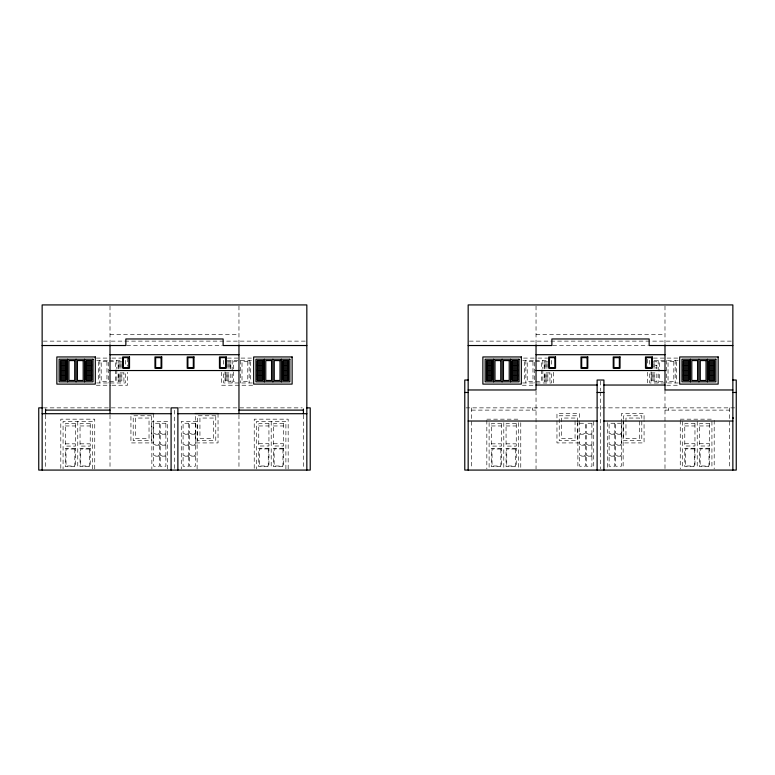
<?xml version="1.0" encoding="UTF-8"?>
<svg xmlns="http://www.w3.org/2000/svg" width="775" height="775" viewBox="0 0 775 775"><rect width="100%" height="100%" fill="white"/><g stroke="black" fill="none" stroke-linecap="round" stroke-linejoin="round"><path stroke-width="0.58" stroke-dasharray="3.88 2.91" d="M110.011 334.577L238.962 334.577M536.038 334.577L664.989 334.577M43.332 341.126L306.832 341.126M469.359 341.126L732.859 341.126M126.742 345.524L222.222 345.524M552.778 345.524L648.258 345.524M96.294 358.089L110.718 358.089M111.92 358.089L121.53 358.089M227.433 358.089L251.468 358.089M523.532 358.089L536.746 358.089M537.947 358.089L547.567 358.089M653.47 358.089L678.706 358.089M96.652 360.356L108.316 360.356L108.316 382.976M109.449 360.356L121.036 360.356M227.201 360.356L252.321 360.356M522.679 360.356L534.343 360.356L534.343 382.976M535.477 360.356L547.072 360.356M653.964 360.356L678.348 360.356M109.672 361.712L115.436 361.712L115.436 368.735M121.617 361.712L118.158 361.712L118.158 369.171M227.356 361.712L230.814 361.712L230.814 369.171M236.995 361.712L233.527 361.712L233.527 381.62L236.995 381.62M535.699 361.712L541.473 361.712L541.473 368.735M547.644 361.712L544.186 361.712L544.186 369.171M653.383 361.712L656.842 361.712L656.842 369.171M665.328 361.712L659.564 361.712L659.564 371.08M118.158 362.952L121.617 362.952M227.356 362.952L230.814 362.952M544.186 362.952L547.644 362.952M651.077 362.952L656.842 362.952M118.158 364.202L121.617 364.202M227.356 364.202L230.814 364.202M544.186 364.202L547.644 364.202M651.077 364.202L656.842 364.202M118.158 365.442L121.617 365.442M227.356 365.442L230.814 365.442M544.186 365.442L547.644 365.442M653.383 365.442L656.842 365.442M118.158 366.691L121.617 366.691M227.356 366.691L230.814 366.691M544.186 366.691L547.644 366.691M651.077 366.691L656.842 366.691M118.158 367.931L121.617 367.931M227.356 367.931L230.814 367.931M544.186 367.931L547.644 367.931M653.383 367.931L656.842 367.931M225.05 372.911L230.814 372.911L230.814 381.62L225.05 381.62L225.05 371.661M651.077 372.911L656.842 372.911L656.842 381.62L651.077 381.62L651.077 371.661M118.158 374.151L123.922 374.151M225.05 374.151L230.814 374.151M544.186 374.151L549.95 374.151M651.077 374.151L656.842 374.151M118.158 375.4L123.922 375.4M225.05 375.4L230.814 375.4M544.186 375.4L549.95 375.4M651.077 375.4L656.842 375.4M118.158 376.64L123.922 376.64M225.05 376.64L230.814 376.64M544.186 376.64L549.95 376.64M651.077 376.64L656.842 376.64M118.158 377.89L123.922 377.89M225.05 377.89L230.814 377.89M544.186 377.89L549.95 377.89M651.077 377.89L656.842 377.89M118.158 379.13L123.922 379.13M225.05 379.13L230.814 379.13M544.186 379.13L549.95 379.13M651.077 379.13L656.842 379.13M118.158 380.37L123.922 380.37M225.05 380.37L230.814 380.37M544.186 380.37L549.95 380.37M651.077 380.37L656.842 380.37M109.672 381.62L115.436 381.62L115.436 369.907M535.699 381.62L541.473 381.62L541.473 369.907M663.022 381.62L659.564 381.62L659.564 372.252M96.652 382.976L125.279 382.976L125.279 372.262M252.321 382.976L223.694 382.976L223.694 372.262M522.679 382.976L551.306 382.976L551.306 372.262M678.348 382.976L649.721 382.976L649.721 372.262M96.294 385.233L110.718 385.233M111.92 385.233L127.546 385.233L127.546 372.252M252.679 385.233L221.427 385.233L221.427 372.252M522.321 385.233L534.343 385.233M666.684 385.233L678.706 385.233M43.352 407.863L169.89 407.863M178.705 407.863L302.24 407.863M465.988 407.863L735.039 407.863M471.568 410.12L536.038 410.12M664.989 410.12L729.459 410.12M575.06 418.045L561.488 418.045L561.488 438.398L575.06 438.398L575.06 420.438M486.836 419.168L520.771 419.168M680.256 419.168L714.192 419.168M579.7 423.247L585.357 423.247L585.357 433.312L579.7 433.312M65.332 425.959L75.514 425.959M80.038 425.959L90.22 425.959M258.753 425.959L268.935 425.959M273.459 425.959L283.64 425.959M491.36 425.959L501.541 425.959M506.065 425.959L516.247 425.959M684.78 425.959L694.962 425.959M699.486 425.959L709.667 425.959M579.7 434.213L585.357 434.213L585.357 444.278L579.7 444.278L579.593 420.573M579.593 442.922L556.963 442.922L556.963 413.521L579.593 413.521L579.593 419.401M258.753 443.736L268.935 443.736M273.459 443.736L283.64 443.736M684.78 443.736L694.962 443.736M699.486 443.736L709.667 443.736M65.332 443.833L75.514 443.833M80.038 443.833L90.22 443.833M491.36 443.833L501.541 443.833M506.065 443.833L516.247 443.833M729.459 407.863L729.459 468.943M714.192 420.36L714.192 468.943M711.934 421.435L711.934 468.943M697.229 421.435L697.229 468.943M682.523 421.435L682.523 468.943M680.256 420.36L680.256 468.943M676.527 361.712L676.527 381.62M675.17 360.356L675.17 382.976M668.379 407.863L668.379 410.12M666.684 360.356L666.684 382.976M664.989 306.115L664.989 343.509M664.989 389.97L664.989 468.943M658.198 360.356L658.198 382.976M649.721 360.356L649.721 366.304M647.454 359.271L647.454 366.352M647.454 372.252L647.454 384.061M644.064 419.401L644.064 413.521L621.443 413.521L621.443 442.922L644.064 442.922L644.064 420.573M625.967 421.629L625.967 418.045L639.54 418.045L639.54 438.398L625.967 438.398L625.967 422.83M623.701 419.333L623.701 415.778L641.797 415.778L641.797 440.665L623.701 440.665L623.701 420.515M623.139 421.435L623.139 468.943M607.3 422.617L607.3 468.943M600.518 381.232L600.518 390.842M600.518 392.043L600.518 468.875M593.727 421.435L593.727 468.943M577.888 421.435L577.888 468.943M577.327 421.707L577.327 415.778L559.23 415.778L559.23 440.665L577.327 440.665L577.327 422.888M553.573 372.252L553.573 385.233M551.306 360.356L551.306 366.304M542.829 360.356L542.829 368.687M542.829 369.878L542.829 382.976M536.038 306.115L536.038 343.509M536.038 391.026L536.038 468.943M532.648 407.863L532.648 410.12M525.857 360.356L525.857 382.976M524.501 361.712L524.501 381.62M520.771 422.724L520.771 468.943M518.504 422.617L518.504 468.943M503.798 422.617L503.798 468.943M489.103 422.617L489.103 468.943M486.836 420.36L486.836 468.943M471.568 407.863L471.568 468.943M303.432 415.042L303.432 468.943M288.164 468.943L288.164 419.168L254.229 419.168L254.229 468.943M285.897 468.943L285.897 421.435L256.496 421.435L256.496 468.943M271.202 421.435L271.202 468.943M250.499 361.712L250.499 381.62M249.143 360.356L249.143 382.976M240.657 360.356L240.657 382.976M238.962 306.115L238.962 343.548M238.962 415.042L238.962 468.943M232.171 360.356L232.171 382.976M223.694 360.356L223.694 366.304M218.037 413.521L218.037 442.922L195.407 442.922L195.407 413.521M197.112 468.943L197.112 421.435L181.273 421.435L181.273 468.943M174.482 410.256L174.482 468.875M167.7 468.943L167.7 421.435L151.861 421.435L151.861 468.943M153.557 413.521L153.557 442.922L130.936 442.922L130.936 413.521M127.546 358.089L127.546 366.352M125.279 360.356L125.279 366.304M116.802 360.356L116.802 368.687M116.802 369.878L116.802 382.976M110.011 306.115L110.011 343.548M110.011 415.042L110.011 468.943M99.83 360.356L99.83 382.976M98.473 361.712L98.473 381.62M94.744 468.943L94.744 419.168L60.808 419.168L60.808 468.943M92.477 468.943L92.477 421.435L63.066 421.435L63.066 468.943M77.771 421.435L77.771 468.943M45.541 415.042L45.541 468.943M106.96 361.712L101.186 361.712L101.186 381.62L106.96 381.62L106.96 361.712M247.787 361.712L242.013 361.712L242.013 381.62L247.787 381.62L247.787 361.712M532.987 361.712L527.213 361.712L527.213 381.62L532.987 381.62L532.987 361.712M673.814 361.712L668.04 361.712L668.04 381.62L673.814 381.62L673.814 361.712M123.922 372.911L118.158 372.911L118.158 381.62L123.922 381.62L123.922 372.911M549.95 372.911L544.186 372.911L544.186 381.62L549.95 381.62L549.95 372.911M151.299 415.778L133.203 415.778L133.203 440.665L151.299 440.665L151.299 415.778M215.77 415.778L197.673 415.778L197.673 440.665L215.77 440.665L215.77 415.778M149.032 418.045L135.46 418.045L135.46 438.398L149.032 438.398L149.032 418.045M213.513 418.045L199.94 418.045L199.94 438.398L213.513 438.398L213.513 418.045M159.33 423.247L153.673 423.247L153.673 433.312L159.33 433.312L159.33 423.247M165.889 423.247L160.231 423.247L160.231 433.312L165.889 433.312L165.889 423.247M188.742 423.247L183.084 423.247L183.084 433.312L188.742 433.312L188.742 423.247M195.3 423.247L189.642 423.247L189.642 433.312L195.3 433.312L195.3 423.247M591.916 423.247L586.258 423.247L586.258 433.312L591.916 433.312L591.916 423.247M614.769 423.247L609.111 423.247L609.111 433.312L614.769 433.312L614.769 423.247M621.327 423.247L615.67 423.247L615.67 433.312L621.327 433.312L621.327 423.247M75.514 423.692L65.332 423.692L65.332 446.09L75.514 446.09L75.514 423.692M90.22 423.692L80.038 423.692L80.038 446.09L90.22 446.09L90.22 423.692M268.935 423.692L258.753 423.692L258.753 446.003L268.935 446.003L268.935 423.692M283.64 423.692L273.459 423.692L273.459 446.003L283.64 446.003L283.64 423.692M501.541 423.692L491.36 423.692L491.36 446.09L501.541 446.09L501.541 423.692M516.247 423.692L506.065 423.692L506.065 446.09L516.247 446.09L516.247 423.692M694.962 423.692L684.78 423.692L684.78 446.003L694.962 446.003L694.962 423.692M709.667 423.692L699.486 423.692L699.486 446.003L709.667 446.003L709.667 423.692M159.33 434.213L153.673 434.213L153.673 444.278L159.33 444.278L159.33 434.213M165.889 434.213L160.231 434.213L160.231 444.278L165.889 444.278L165.889 434.213M188.742 434.213L183.084 434.213L183.084 444.278L188.742 444.278L188.742 434.213M195.3 434.213L189.642 434.213L189.642 444.278L195.3 444.278L195.3 434.213M591.916 434.213L586.258 434.213L586.258 444.278L591.916 444.278L591.916 434.213M614.769 434.213L609.111 434.213L609.111 444.278L614.769 444.278L614.769 434.213M621.327 434.213L615.67 434.213L615.67 444.278L621.327 444.278L621.327 434.213M159.33 445.189L153.673 445.189L153.673 455.254L159.33 455.254L159.33 445.189M165.889 445.189L160.231 445.189L160.231 455.254L165.889 455.254L165.889 445.189M188.742 445.189L183.084 445.189L183.084 455.254L188.742 455.254L188.742 445.189M195.3 445.189L189.642 445.189L189.642 455.254L195.3 455.254L195.3 445.189M585.357 445.189L579.7 445.189L579.7 455.254L585.357 455.254L585.357 445.189M591.916 445.189L586.258 445.189L586.258 455.254L591.916 455.254L591.916 445.189M614.769 445.189L609.111 445.189L609.111 455.254L614.769 455.254L614.769 445.189M621.327 445.189L615.67 445.189L615.67 455.254L621.327 455.254L621.327 445.189M268.935 448.26L258.753 448.26L258.753 466.676L268.935 466.676L268.935 448.26M283.64 448.26L273.459 448.26L273.459 466.676L283.64 466.676L283.64 448.26M694.962 448.26L684.78 448.26L684.78 466.676L694.962 466.676L694.962 448.26M709.667 448.26L699.486 448.26L699.486 466.676L709.667 466.676L709.667 448.26M75.514 448.357L65.332 448.357L65.332 466.676L75.514 466.676L75.514 448.357M90.22 448.357L80.038 448.357L80.038 466.676L90.22 466.676L90.22 448.357M501.541 448.357L491.36 448.357L491.36 466.676L501.541 466.676L501.541 448.357M516.247 448.357L506.065 448.357L506.065 466.676L516.247 466.676L516.247 448.357M74.836 449.035L66.011 449.035L66.011 465.998L74.836 465.998L74.836 449.035M89.542 449.035L80.716 449.035L80.716 465.998L89.542 465.998L89.542 449.035M268.257 448.938L259.431 448.938L259.431 465.998L268.257 465.998L268.257 448.938M282.962 448.938L274.137 448.938L274.137 465.998L282.962 465.998L282.962 448.938M500.863 449.035L492.038 449.035L492.038 465.998L500.863 465.998L500.863 449.035M515.569 449.035L506.743 449.035L506.743 465.998L515.569 465.998L515.569 449.035M694.284 448.938L685.458 448.938L685.458 465.998L694.284 465.998L694.284 448.938M708.989 448.938L700.164 448.938L700.164 465.998L708.989 465.998L708.989 448.938M159.33 456.155L153.673 456.155L153.673 466.23L159.33 466.23L159.33 456.155M165.889 456.155L160.231 456.155L160.231 466.23L165.889 466.23L165.889 456.155M188.742 456.155L183.084 456.155L183.084 466.23L188.742 466.23L188.742 456.155M195.3 456.155L189.642 456.155L189.642 466.23L195.3 466.23L195.3 456.155M585.357 456.155L579.7 456.155L579.7 466.23L585.357 466.23L585.357 456.155M591.916 456.155L586.258 456.155L586.258 466.23L591.916 466.23L591.916 456.155M614.769 456.155L609.111 456.155L609.111 466.23L614.769 466.23L614.769 456.155M621.327 456.155L615.67 456.155L615.67 466.23L621.327 466.23L621.327 456.155"/><path stroke-width="1.16" d="M42.141 345.524L125.85 345.524L125.85 338.975L223.123 338.975L223.123 345.524L306.832 345.524M468.168 345.524L551.877 345.524L551.877 338.975L649.15 338.975L649.15 345.524L732.859 345.524M110.011 354.698L238.962 354.698M536.038 354.698L664.989 354.698M60.469 361.828L66.233 361.828M85.918 361.828L91.683 361.828M257.281 361.828L263.054 361.828M282.73 361.828L288.503 361.828M486.497 361.828L492.27 361.828M511.946 361.828L517.719 361.828M683.317 361.828L689.082 361.828M708.767 361.828L714.531 361.828M60.469 363.068L66.233 363.068M85.918 363.068L91.683 363.068M257.281 363.068L263.054 363.068M282.73 363.068L288.503 363.068M486.497 363.068L492.27 363.068M511.946 363.068L517.719 363.068M683.317 363.068L689.082 363.068M708.767 363.068L714.531 363.068M60.469 364.308L66.233 364.308M85.918 364.308L91.683 364.308M257.281 364.308L263.054 364.308M282.73 364.308L288.503 364.308M486.497 364.308L492.27 364.308M511.946 364.308L517.719 364.308M683.317 364.308L689.082 364.308M708.767 364.308L714.531 364.308M60.469 365.558L66.233 365.558M85.918 365.558L91.683 365.558M257.281 365.558L263.054 365.558M282.73 365.558L288.503 365.558M486.497 365.558L492.27 365.558M511.946 365.558L517.719 365.558M683.317 365.558L689.082 365.558M708.767 365.558L714.531 365.558M60.469 366.798L66.233 366.798M85.918 366.798L91.683 366.798M257.281 366.798L263.054 366.798M282.73 366.798L288.503 366.798M486.497 366.798L492.27 366.798M511.946 366.798L517.719 366.798M683.317 366.798L689.082 366.798M708.767 366.798L714.531 366.798M60.469 368.048L66.233 368.048M85.918 368.048L91.683 368.048M257.281 368.048L263.054 368.048M282.73 368.048L288.503 368.048M486.497 368.048L492.27 368.048M511.946 368.048L517.719 368.048M683.317 368.048L689.082 368.048M708.767 368.048L714.531 368.048M60.469 369.287L66.233 369.287M85.918 369.287L91.683 369.287M257.281 369.287L263.054 369.287M282.73 369.287L288.503 369.287M486.497 369.287L492.27 369.287M511.946 369.287L517.719 369.287M683.317 369.287L689.082 369.287M708.767 369.287L714.531 369.287M60.469 370.537L66.233 370.537M85.918 370.537L91.683 370.537M110.011 370.537L238.962 370.537M257.281 370.537L263.054 370.537M282.73 370.537L288.503 370.537M486.497 370.537L492.27 370.537M511.946 370.537L517.719 370.537M536.038 370.537L664.989 370.537M683.317 370.537L689.082 370.537M708.767 370.537L714.531 370.537M60.469 371.777L66.233 371.777M85.918 371.777L91.683 371.777M257.281 371.777L263.054 371.777M282.73 371.777L288.503 371.777M486.497 371.777L492.27 371.777M511.946 371.777L517.719 371.777M683.317 371.777L689.082 371.777M708.767 371.777L714.531 371.777M60.469 373.017L66.233 373.017M85.918 373.017L91.683 373.017M257.281 373.017L263.054 373.017M282.73 373.017L288.503 373.017M486.497 373.017L492.27 373.017M511.946 373.017L517.719 373.017M683.317 373.017L689.082 373.017M708.767 373.017L714.531 373.017M60.469 374.267L66.233 374.267M85.918 374.267L91.683 374.267M257.281 374.267L263.054 374.267M282.73 374.267L288.503 374.267M486.497 374.267L492.27 374.267M511.946 374.267L517.719 374.267M683.317 374.267L689.082 374.267M708.767 374.267L714.531 374.267M60.469 375.507L66.233 375.507M85.918 375.507L91.683 375.507M257.281 375.507L263.054 375.507M282.73 375.507L288.503 375.507M486.497 375.507L492.27 375.507M511.946 375.507L517.719 375.507M683.317 375.507L689.082 375.507M708.767 375.507L714.531 375.507M60.469 376.757L66.233 376.757M85.918 376.757L91.683 376.757M257.281 376.757L263.054 376.757M282.73 376.757L288.503 376.757M486.497 376.757L492.27 376.757M511.946 376.757L517.719 376.757M683.317 376.757L689.082 376.757M708.767 376.757L714.531 376.757M60.469 377.997L66.233 377.997M85.918 377.997L91.683 377.997M257.281 377.997L263.054 377.997M282.73 377.997L288.503 377.997M486.497 377.997L492.27 377.997M511.946 377.997L517.719 377.997M683.317 377.997L689.082 377.997M708.767 377.997L714.531 377.997M60.469 379.246L66.233 379.246M85.918 379.246L91.683 379.246M257.281 379.246L263.054 379.246M282.73 379.246L288.503 379.246M486.497 379.246L492.27 379.246M511.946 379.246L517.719 379.246M683.317 379.246L689.082 379.246M708.767 379.246L714.531 379.246M468.168 380.031L464.777 380.031L464.777 470.076L736.25 470.076L736.25 380.031L732.859 380.031M536.038 385.039L597.118 385.039M603.909 385.039L664.989 385.039M468.168 389.97L536.038 389.97L536.038 344.701M732.859 389.97L664.989 389.97L664.989 344.701M464.777 392.479L468.168 392.479M597.118 392.479L603.909 392.479M732.859 392.479L736.25 392.479M42.373 407.863L38.75 407.863L38.75 470.076L310.223 470.076L310.223 407.863L306.6 407.863M45.541 410.12L110.011 410.12M238.962 410.12L303.432 410.12M130.936 413.521L153.557 413.521M195.407 413.521L218.037 413.521M42.141 413.705L171.091 413.705M177.882 413.705L306.832 413.705M732.859 418.045L733.538 418.045M468.168 421.028L597.118 421.028M603.909 421.028L732.859 421.028M732.859 470.076L732.859 304.924L468.168 304.924L468.168 470.076M707.41 359.222L707.41 381.843M698.924 359.222L698.924 381.843M690.438 359.222L690.438 381.843M603.909 470.076L603.909 380.031L597.118 380.031L597.118 470.076M510.589 359.222L510.589 381.843M502.103 359.222L502.103 381.843M493.627 359.222L493.627 381.843M306.832 470.076L306.832 304.924L42.141 304.924L42.141 470.076M303.432 409.055L303.432 413.85M281.373 359.222L281.373 381.843M272.897 359.222L272.897 381.843M264.411 359.222L264.411 381.843M238.962 344.759L238.962 413.724M177.882 470.076L177.882 407.863L171.091 407.863L171.091 470.076M110.011 344.759L110.011 413.724M84.562 359.222L84.562 381.843M76.076 359.222L76.076 381.843M67.59 359.222L67.59 381.843M45.541 409.055L45.541 413.85M95.306 356.955L56.846 356.955L56.846 384.109L95.306 384.109L95.306 356.955M129.522 356.955L122.741 356.955L122.741 368.27L129.522 368.27L129.522 356.955M161.762 356.955L154.971 356.955L154.971 368.27L161.762 368.27L161.762 356.955M194.002 356.955L187.211 356.955L187.211 368.27L194.002 368.27L194.002 356.955M226.232 356.955L219.451 356.955L219.451 368.27L226.232 368.27L226.232 356.955M292.127 356.955L253.667 356.955L253.667 384.109L292.127 384.109L292.127 356.955M521.333 356.955L482.873 356.955L482.873 384.109L521.333 384.109L521.333 356.955M555.549 356.955L548.768 356.955L548.768 368.27L555.549 368.27L555.549 356.955M587.789 356.955L580.998 356.955L580.998 368.27L587.789 368.27L587.789 356.955M620.029 356.955L613.238 356.955L613.238 368.27L620.029 368.27L620.029 356.955M652.259 356.955L645.478 356.955L645.478 368.27L652.259 368.27L652.259 356.955M718.154 356.955L679.694 356.955L679.694 384.109L718.154 384.109L718.154 356.955M128.844 357.633L123.419 357.633L123.419 367.592L128.844 367.592L128.844 357.633M161.084 357.633L155.649 357.633L155.649 367.592L161.084 367.592L161.084 357.633M193.314 357.633L187.889 357.633L187.889 367.592L193.314 367.592L193.314 357.633M225.554 357.633L220.129 357.633L220.129 367.592L225.554 367.592L225.554 357.633M554.871 357.633L549.446 357.633L549.446 367.592L554.871 367.592L554.871 357.633M587.111 357.633L581.686 357.633L581.686 367.592L587.111 367.592L587.111 357.633M619.351 357.633L613.916 357.633L613.916 367.592L619.351 367.592L619.351 357.633M651.581 357.633L646.156 357.633L646.156 367.592L651.581 367.592L651.581 357.633M93.048 359.222L59.113 359.222L59.113 381.843L93.048 381.843L93.048 359.222M289.86 359.222L255.924 359.222L255.924 381.843L289.86 381.843L289.86 359.222M519.076 359.222L485.14 359.222L485.14 381.843L519.076 381.843L519.076 359.222M715.887 359.222L681.952 359.222L681.952 381.843L715.887 381.843L715.887 359.222M66.233 360.578L60.469 360.578L60.469 380.486L66.233 380.486L66.233 360.578M74.72 360.578L68.956 360.578L68.956 380.486L74.72 380.486L74.72 360.578M83.206 360.578L77.432 360.578L77.432 380.486L83.206 380.486L83.206 360.578M91.683 360.578L85.918 360.578L85.918 380.486L91.683 380.486L91.683 360.578M263.054 360.578L257.281 360.578L257.281 380.486L263.054 380.486L263.054 360.578M271.541 360.578L265.767 360.578L265.767 380.486L271.541 380.486L271.541 360.578M280.017 360.578L274.253 360.578L274.253 380.486L280.017 380.486L280.017 360.578M288.503 360.578L282.73 360.578L282.73 380.486L288.503 380.486L288.503 360.578M492.27 360.578L486.497 360.578L486.497 380.486L492.27 380.486L492.27 360.578M500.747 360.578L494.983 360.578L494.983 380.486L500.747 380.486L500.747 360.578M509.233 360.578L503.459 360.578L503.459 380.486L509.233 380.486L509.233 360.578M517.719 360.578L511.946 360.578L511.946 380.486L517.719 380.486L517.719 360.578M689.082 360.578L683.317 360.578L683.317 380.486L689.082 380.486L689.082 360.578M697.568 360.578L691.794 360.578L691.794 380.486L697.568 380.486L697.568 360.578M706.044 360.578L700.28 360.578L700.28 380.486L706.044 380.486L706.044 360.578M714.531 360.578L708.767 360.578L708.767 380.486L714.531 380.486L714.531 360.578"/></g></svg>
